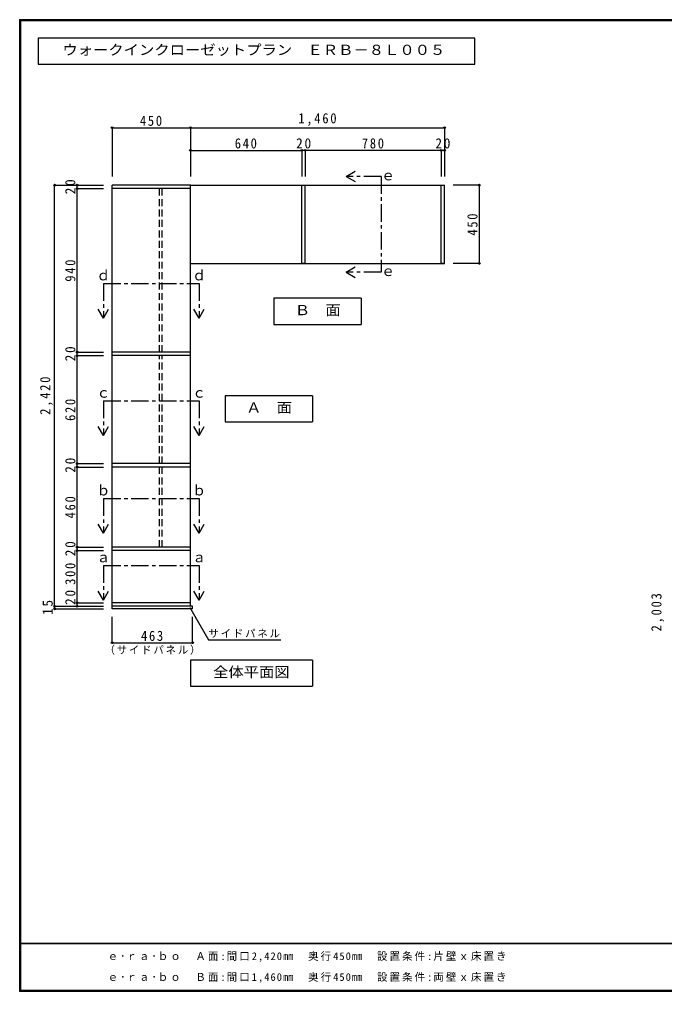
# Model space of a CAD drawing. Units: millimetres at full size, sheet at 1:20. Extents: x -8005 to 8005, y -2932 to 2722.
# Drawn here: x -8005 to -4299, y -2864 to 2722 of the extents above; entities that cross this region are included whole.
import ezdxf
from ezdxf.enums import TextEntityAlignment as Align

# ---------------------------------------------------------------- set-up
doc = ezdxf.new("R2010")
doc.units = ezdxf.units.MM
doc.header["$LTSCALE"] = 20
doc.header["$PDMODE"] = 32
doc.header["$PDSIZE"] = 10
doc.linetypes.add('CHAIN1', pattern=[8, 5, -1, 1, -1])
doc.linetypes.add('DASHED2', pattern=[3, 2, -1])
for name, color, linetype in [('0-2_本体', 2, 'Continuous'), ('0-3_固定棚', 3, 'Continuous'), ('0-6_ﾊﾟｲﾌﾟﾊﾝｶﾞｰ', 4, 'Continuous'), ('0-A_文字', 7, 'Continuous'), ('0-B_寸法', 7, 'Continuous'), ('F-1_枠', 6, 'Continuous'), ('F-A_文字', 7, 'Continuous')]:
    doc.layers.add(name, color=color, linetype=linetype)
doc.styles.add('ＭＳ ゴシック', font='')
doc.styles.get('ＭＳ ゴシック').set_extended_font_data('MS Gothic')

msp = doc.modelspace()

# ---------------------------------------------------------------- linework, layer by layer
at = {"layer": '0-2_本体'}
for p, q in [((-7022.95, 1770.05), (-7472.95, 1770.05)), ((-7022.95, 1750.05), (-7022.95, 1770.05)), ((-6382.95, 1770.05), (-6362.95, 1770.05)), ((-6382.95, 1320.05), (-6382.95, 1770.05)), ((-6362.95, 1320.05), (-6362.95, 1770.05)), ((-5582.95, 1770.05), (-5562.95, 1770.05)), ((-5582.95, 1320.05), (-5582.95, 1770.05)), ((-5562.95, 1320.05), (-5562.95, 1770.05)), ((-6362.95, 1320.05), (-6382.95, 1320.05)), ((-5562.95, 1320.05), (-5582.95, 1320.05)), ((-7022.95, 810.05), (-7472.95, 810.05)), ((-7022.95, 790.05), (-7022.95, 810.05)), ((-7472.95, 150.05), (-7472.95, 170.05)), ((-7022.95, 170.05), (-7472.95, 170.05)), ((-7022.95, 150.05), (-7022.95, 170.05)), ((-7022.95, 150.05), (-7472.95, 150.05)), ((-7022.95, -309.95), (-7472.95, -309.95)), ((-7022.95, -329.95), (-7022.95, -309.95)), ((-7022.95, -629.95), (-7472.95, -629.95)), ((-7009.95, -649.95), (-7472.95, -649.95)), ((-7022.95, -649.95), (-7022.95, -629.95)), ((-7009.95, -664.95), (-7009.95, -649.95))]:
    msp.add_line(p, q, dxfattribs=at)
at = {"layer": '0-2_本体', "color": 3}
msp.add_line((-7022.95, -649.95), (-7022.95, 1770.05), dxfattribs=at)
at = {"layer": '0-2_本体', "color": 4}
for p, q in [((-7672.95, -309.95), (-7672.95, 150.05)), ((-7672.95, 150.05), (-7522.95, 150.05)), ((-7672.95, -329.95), (-7672.95, -309.95)), ((-7672.95, -309.95), (-7522.95, -309.95)), ((-7672.95, -329.95), (-7522.95, -329.95))]:
    msp.add_line(p, q, dxfattribs=at)
at = {"layer": '0-2_本体'}
for points in [[(-7022.95, 1750.05), (-7472.95, 1750.05), (-7472.95, 1770.05)], [(-7022.95, 790.05), (-7472.95, 790.05), (-7472.95, 810.05)], [(-7022.95, -329.95), (-7472.95, -329.95), (-7472.95, -309.95)], [(-7009.95, -664.95), (-7472.95, -664.95), (-7472.95, -629.95)]]:
    msp.add_lwpolyline(points, dxfattribs=at)
at = {"layer": '0-2_本体', "color": 7}
for p in [(-7672.95, 150.05), (-7672.95, -309.95), (-7672.95, -329.95)]:
    msp.add_point(p, dxfattribs=at)
at = {"layer": '0-3_固定棚'}
for p, q in [((-7472.95, 810.05), (-7472.95, 1750.05)), ((-7022.95, 1770.05), (-5562.95, 1770.05)), ((-7022.95, 1320.05), (-5562.95, 1320.05)), ((-7472.95, 170.05), (-7472.95, 790.05)), ((-7472.95, -629.95), (-7472.95, 150.05))]:
    msp.add_line(p, q, dxfattribs=at)
at = {"layer": '0-6_ﾊﾟｲﾌﾟﾊﾝｶﾞｰ', "linetype": 'DASHED2'}
for p, q in [((-7200.45, 810.05), (-7200.45, 1750.05)), ((-7185.45, 810.05), (-7185.45, 1750.05)), ((-7200.45, 170.05), (-7200.45, 790.05)), ((-7185.45, 170.05), (-7185.45, 790.05)), ((-7200.45, -309.95), (-7200.45, 150.05)), ((-7185.45, -309.95), (-7185.45, 150.05))]:
    msp.add_line(p, q, dxfattribs=at)
at = {"layer": '0-A_文字'}
for p, q in [((-7898.33, 2615.63), (-7898.33, 2465.63)), ((-5388.62, 2615.63), (-7898.33, 2615.63)), ((-5388.62, 2465.63), (-5388.62, 2615.63)), ((-7898.33, 2465.63), (-5388.62, 2465.63)), ((-6127.58, 1820.05), (-6075.62, 1850.05)), ((-6127.58, 1820.05), (-6075.62, 1790.05)), ((-6127.58, 1270.05), (-6075.62, 1300.05)), ((-6127.58, 1270.05), (-6075.62, 1240.05)), ((-6042.35, 1120.05), (-6543.35, 1120.05)), ((-6042.35, 1120.05), (-6042.35, 970.05)), ((-7522.95, 1005.24), (-7552.95, 1057.2)), ((-7522.95, 1005.24), (-7492.95, 1057.2)), ((-6972.95, 1005.24), (-7002.95, 1057.2)), ((-6972.95, 1005.24), (-6942.95, 1057.2)), ((-6321.95, 560.05), (-6822.95, 560.05)), ((-6822.95, 560.05), (-6822.95, 410.05)), ((-6321.95, 560.05), (-6321.95, 410.05)), ((-6822.95, 410.05), (-6321.95, 410.05)), ((-7522.95, 330.76), (-7552.95, 382.72)), ((-7522.95, 330.76), (-7492.95, 382.72)), ((-6972.95, 330.76), (-7002.95, 382.72)), ((-6972.95, 330.76), (-6942.95, 382.72)), ((-7522.95, -230.82), (-7552.95, -178.86)), ((-7522.95, -230.82), (-7492.95, -178.86)), ((-6972.95, -230.82), (-7002.95, -178.86)), ((-6972.95, -230.82), (-6942.95, -178.86)), ((-7522.95, -615.18), (-7552.95, -563.22)), ((-7522.95, -615.18), (-7492.95, -563.22)), ((-6972.95, -615.18), (-7002.95, -563.22)), ((-6972.95, -615.18), (-6942.95, -563.22)), ((-6321.95, -959.95), (-7022.95, -959.95)), ((-6321.95, -959.95), (-6321.95, -1109.95))]:
    msp.add_line(p, q, dxfattribs=at)
at = {"layer": '0-A_文字', "linetype": 'CHAIN1'}
for p, q in [((-5927.58, 1820.05), (-6127.58, 1820.05)), ((-5927.58, 1820.05), (-5927.58, 1270.05)), ((-5927.58, 1270.05), (-6127.58, 1270.05)), ((-7522.95, 1205.24), (-7522.95, 1005.24)), ((-7522.95, 1205.24), (-6972.95, 1205.24)), ((-6972.95, 1205.24), (-6972.95, 1005.24)), ((-7522.95, 530.76), (-7522.95, 330.76)), ((-7522.95, 530.76), (-6972.95, 530.76)), ((-6972.95, 530.76), (-6972.95, 330.76)), ((-7522.95, -30.82), (-7522.95, -230.82)), ((-7522.95, -30.82), (-6972.95, -30.82)), ((-6972.95, -30.82), (-6972.95, -230.82)), ((-7522.95, -415.18), (-7522.95, -615.18)), ((-7522.95, -415.18), (-6972.95, -415.18)), ((-6972.95, -415.18), (-6972.95, -615.18))]:
    msp.add_line(p, q, dxfattribs=at)
at = {"layer": '0-A_文字'}
for points in [[(-6543.35, 1120.05), (-6543.35, 970.05), (-6042.35, 970.05)], [(-7026.27, -657.84), (-6919.19, -843.31), (-6504.06, -843.31)], [(-7022.95, -959.95), (-7022.95, -1109.95), (-6321.95, -1109.95)]]:
    msp.add_lwpolyline(points, dxfattribs=at)
at = {"layer": '0-B_寸法', "color": 4}
for p, q in [((-7472.95, 2100.05), (-7022.95, 2100.05)), ((-7472.95, 2100.05), (-7472.95, 1820.05)), ((-7022.95, 2100.05), (-7022.95, 1970.05)), ((-7022.95, 2100.05), (-5562.95, 2100.05)), ((-5562.95, 2100.05), (-5562.95, 1820.05)), ((-7022.95, 1970.05), (-7022.95, 1820.05)), ((-6362.95, 1970.05), (-6382.95, 1970.05)), ((-6382.95, 1970.05), (-6382.95, 1820.05)), ((-5582.95, 1970.05), (-6362.95, 1970.05)), ((-6362.95, 1970.05), (-6362.95, 1820.05)), ((-5562.95, 1970.05), (-5582.95, 1970.05)), ((-5582.95, 1970.05), (-5582.95, 1820.05)), ((-7802.95, -649.95), (-7802.95, 1770.05)), ((-7802.95, 1770.05), (-7522.95, 1770.05)), ((-7672.95, 1750.05), (-7672.95, 1770.05)), ((-7672.95, 1770.05), (-7522.95, 1770.05)), ((-7672.95, 1750.05), (-7522.95, 1750.05)), ((-7672.95, 810.05), (-7672.95, 1750.05)), ((-5362.95, 1770.05), (-5512.95, 1770.05)), ((-5362.95, 1320.05), (-5362.95, 1770.05)), ((-5362.95, 1320.05), (-5512.95, 1320.05)), ((-7672.95, 790.05), (-7672.95, 810.05)), ((-7672.95, 810.05), (-7522.95, 810.05)), ((-7672.95, 170.05), (-7672.95, 790.05)), ((-7672.95, 790.05), (-7522.95, 790.05)), ((-7672.95, 150.05), (-7672.95, 170.05)), ((-7672.95, 170.05), (-7522.95, 170.05)), ((-7802.95, -664.95), (-7802.95, -649.95)), ((-7802.95, -649.95), (-7522.95, -649.95)), ((-7802.95, -664.95), (-7522.95, -664.95)), ((-7672.95, -649.95), (-7672.95, -629.95)), ((-7672.95, -629.95), (-7522.95, -629.95)), ((-7672.95, -649.95), (-7522.95, -649.95)), ((-7472.95, -859.95), (-7472.95, -709.95)), ((-7009.95, -859.95), (-7009.95, -709.95)), ((-7472.95, -859.95), (-7009.95, -859.95))]:
    msp.add_line(p, q, dxfattribs=at)
for points in [[(-7022.95, 1970.05), (-6382.95, 1970.05), (-6382.95, 1820.05)], [(-7672.95, -629.95), (-7672.95, -329.95), (-7522.95, -329.95)]]:
    msp.add_lwpolyline(points, dxfattribs=at)
at = {"layer": '0-B_寸法'}
for p in [(-7472.95, 2100.05), (-7022.95, 2100.05), (-5562.95, 2100.05), (-7022.95, 1970.05), (-6382.95, 1970.05), (-6362.95, 1970.05), (-5582.95, 1970.05), (-5562.95, 1970.05), (-7802.95, 1770.05), (-7672.95, 1770.05), (-7672.95, 1750.05), (-5362.95, 1770.05), (-5362.95, 1320.05), (-7672.95, 810.05), (-7672.95, 790.05), (-7672.95, 170.05), (-7672.95, 150.05), (-7802.95, -649.95), (-7802.95, -664.95), (-7672.95, -629.95), (-7672.95, -649.95), (-7472.95, -859.95), (-7009.95, -859.95)]:
    msp.add_point(p, dxfattribs=at)
at = {"layer": 'F-1_枠'}
for p, q in [((-8005, 2722.29), (-8005, -2864.37)), ((-8005, 2722.29), (-205, 2722.29)), ((-8005, 2718.96), (-205, 2718.96)), ((-8005, 2715.63), (-205, 2715.63)), ((-8001.67, 2722.29), (-8001.67, -2864.37)), ((-7998.33, 2722.29), (-7998.33, -2864.37)), ((-205, -2587.71), (-8005, -2587.71)), ((-205, -2591.04), (-8005, -2591.04)), ((-205, -2857.71), (-8005, -2857.71)), ((-205, -2861.04), (-8005, -2861.04)), ((-205, -2864.37), (-8005, -2864.37))]:
    msp.add_line(p, q, dxfattribs=at)

# ---------------------------------------------------------------- texts
at = {"layer": '0-2_本体', "color": 7, "char_height": 58.65, "attachment_point": 7, "rotation": 90, "style": 'ＭＳ ゴシック'}
for s, insert in [('\\T1.27;\\W0.9;460', (-7682.95, -144.95)), ('\\T1.27;\\W0.95;20', (-7682.95, -362.45))]:
    msp.add_mtext(s, dxfattribs=dict(at, insert=insert))
at = {"layer": '0-A_文字', "style": 'ＭＳ ゴシック', "width": 1.1}
for s, p in [('ウォークインクローゼットプラン\u3000ＥＲＢ－８Ｌ００５', (-7758.33, 2500.63)), ('Ｂ\u3000面', (-6423.35, 1005.05)), ('Ａ\u3000面', (-6702.95, 445.05)), ('全体平面図', (-6892.95, -1074.95))]:
    msp.add_text(s, height=58.65, dxfattribs=at).set_placement(p, align=Align.BOTTOM_LEFT)
at = {"layer": '0-A_文字', "style": 'ＭＳ ゴシック'}
for s, p in [('ｅ', (-5927.58, 1780.05)), ('ｄ', (-7562.95, 1205.24)), ('ｄ', (-7012.95, 1205.24)), ('ｅ', (-5927.58, 1230.05)), ('ｃ', (-7562.95, 530.76)), ('ｃ', (-7012.95, 530.76)), ('ｂ', (-7562.95, -30.82)), ('ｂ', (-7012.95, -30.82)), ('ａ', (-7562.95, -415.18)), ('ａ', (-7012.95, -415.18))]:
    msp.add_text(s, height=58.65, dxfattribs=at).set_placement(p, align=Align.BOTTOM_LEFT)
at = {"layer": '0-A_文字', "insert": (-6919.19, -831.36), "char_height": 43.99, "attachment_point": 7, "style": 'ＭＳ ゴシック'}
msp.add_mtext('\\T1.17;サイドパネル', dxfattribs=at)
at = {"layer": '0-B_寸法', "attachment_point": 7, "style": 'ＭＳ ゴシック'}
for s, insert, char_height in [('\\T1.28;\\W0.9;1,460', (-6402.95, 2110.05), 58.65), ('\\T1.27;\\W0.9;450', (-7312.95, 2110.05), 58.65), ('\\T1.27;\\W0.9;640', (-6767.95, 1980.05), 58.65), ('\\T1.27;\\W0.95;20', (-6415.45, 1980.05), 58.65), ('\\T1.27;\\W0.9;780', (-6037.95, 1980.05), 58.65), ('\\T1.27;\\W0.95;20', (-5615.45, 1980.05), 58.65), ('\\T1.27;\\W0.9;463', (-7306.45, -849.95), 58.65), ('\\T1.17;（サイドパネル）', (-7516.45, -928.81), 43.99)]:
    msp.add_mtext(s, dxfattribs=dict(at, insert=insert, char_height=char_height))
at = {"layer": '0-B_寸法', "char_height": 58.65, "attachment_point": 7, "rotation": 90, "style": 'ＭＳ ゴシック'}
for s, insert in [('\\T1.27;\\W0.95;20', (-7682.95, 1717.55)), ('\\T1.27;\\W0.9;450', (-5372.95, 1480.05)), ('\\T1.27;\\W0.9;940', (-7682.95, 1215.05)), ('\\T1.27;\\W0.95;20', (-7682.95, 757.55)), ('\\T1.28;\\W0.9;2,420', (-7812.95, 450.05)), ('\\T1.27;\\W0.9;620', (-7682.95, 415.05)), ('\\T1.27;\\W0.95;20', (-7682.95, 117.55)), ('\\T1.27;\\W0.9;300', (-7682.95, -527.12)), ('\\T1.27;\\W0.95;20', (-7682.95, -642.31)), ('\\T1.28;\\W0.9;2,003', (-4301.67, -794.77)), ('\\T1.27;\\W0.95;15', (-7812.95, -699.95))]:
    msp.add_mtext(s, dxfattribs=dict(at, insert=insert))
at = {"layer": 'F-A_文字', "char_height": 43.99, "attachment_point": 7, "style": 'ＭＳ ゴシック'}
for s, insert in [('\\T1.2;ｅ･ｒａ･ｂｏ\u3000Ａ面:間口2,420㎜\u3000奥行450㎜\u3000設置条件:片壁ｘ床置き', (-7498.33, -2694.37)), ('\\T1.2;ｅ･ｒａ･ｂｏ\u3000Ｂ面:間口1,460㎜\u3000奥行450㎜\u3000設置条件:両壁ｘ床置き', (-7498.33, -2814.37))]:
    msp.add_mtext(s, dxfattribs=dict(at, insert=insert))

doc.saveas('drawing.dxf')
